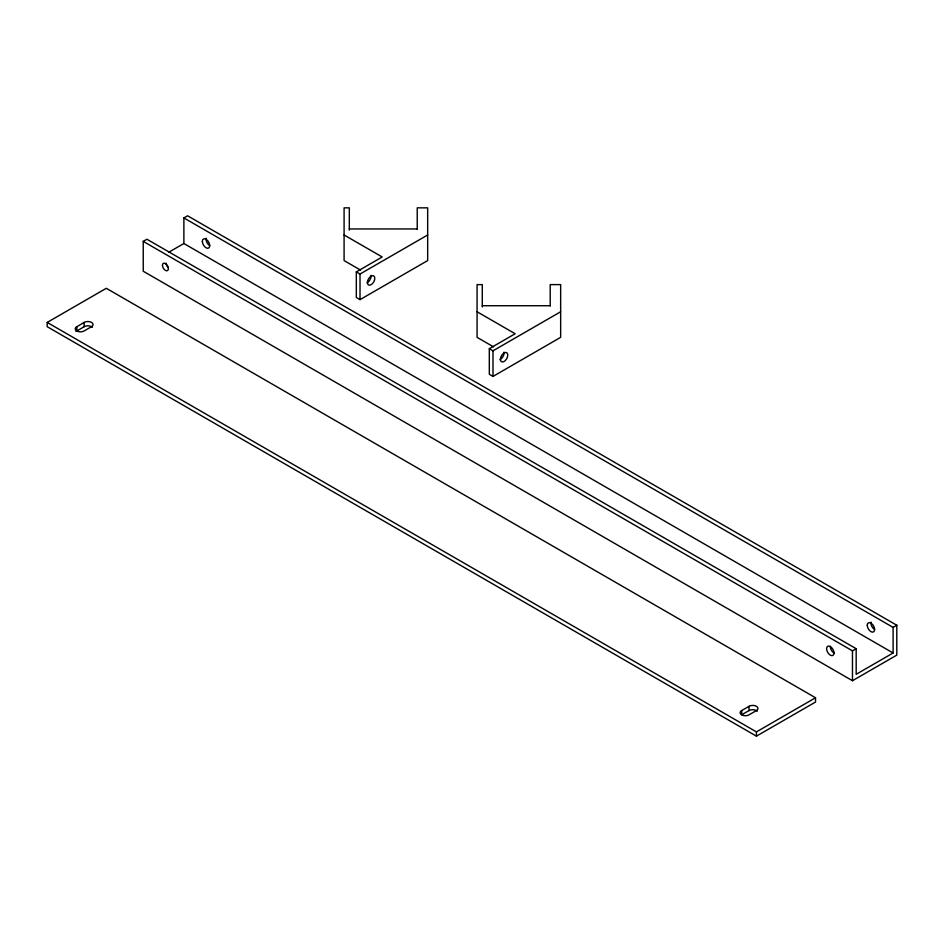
<?xml version="1.0" encoding="UTF-8"?>
<svg xmlns="http://www.w3.org/2000/svg" width="944" height="944" viewBox="0 0 944 944"><rect width="100%" height="100%" fill="white"/><g stroke="black" fill="none" stroke-linecap="round" stroke-linejoin="round"><path stroke-width="1.42" d="M76.004 331.497L84.134 326.695A5.227 3.021 0 0 1 92.359 327.308M741.654 710.572L740.91 711.115A5.227 3.021 0 0 0 741.536 714.761L742.598 715.269A5.227 3.021 0 0 0 748.922 714.903L756.427 710.572A5.227 3.021 0 0 0 756.427 706.301A5.227 3.021 0 0 0 749.04 706.301L741.772 710.502L741.772 714.761L749.04 710.572A5.227 3.021 0 0 1 757.265 711.198M183.879 217.922L187.573 215.787L896.8 625.258L896.8 655.124L852.467 680.707L143.24 271.235L143.24 241.381L146.934 239.245L856.173 648.717L856.173 674.311L893.107 652.988L893.107 627.394L183.879 217.922L183.879 243.517L893.107 652.988M47.2 322.423L106.306 288.298L815.533 697.769L815.533 702.041L756.427 736.155L47.2 326.695L47.2 322.423L756.427 731.895L815.533 697.769M168.587 252.343L183.879 243.517M84.134 322.423L76.004 327.226A5.227 3.021 0 0 0 76.641 330.884L77.691 331.379A5.227 3.021 0 0 0 84.016 331.025L91.533 326.695A5.227 3.021 0 0 0 91.533 322.423A5.227 3.021 0 0 0 84.134 322.423L84.134 326.695M417.224 229.168L417.224 207.845L427.667 207.845L427.667 260.579L360.018 299.637L356.325 297.502L356.325 271.907L382.19 256.98L344.088 234.985M356.325 271.907L360.018 274.043L427.667 234.985M550.21 305.939L550.21 284.616L560.653 284.616L560.653 337.35L493.004 376.408L489.311 374.272L489.311 348.69L515.164 333.751L477.074 311.756M489.311 348.69L493.004 350.814L560.653 311.756M143.24 241.381L852.467 650.853L856.173 648.717M893.107 627.394L896.8 625.258M349.315 228.955L417.224 228.955M482.29 305.726L550.21 305.726M360.596 270.114L344.088 260.579L344.088 207.845L349.315 207.845L349.315 230.159M493.582 346.885L477.074 337.35L477.074 284.616L482.29 284.616L482.29 306.942M830.319 646.31L830.378 647.454A5.227 3.021 60 0 0 833.753 652.835M852.467 650.853L852.467 680.707M756.427 731.895L756.427 736.155M749.04 706.301L749.04 710.572M493.004 350.814L493.004 376.408M360.018 274.043L360.018 299.637M76.865 326.624L76.865 330.884M504.013 352.147A5.227 3.021 -60 0 1 500.155 359.475M371.027 275.377A5.227 3.021 -60 0 1 367.181 282.693M168.339 267.695A4.177 2.419 60 0 1 166.144 263.14M874.64 629.53A5.227 3.021 60 0 1 871.064 622.096M209.733 245.652A5.227 3.021 60 0 1 206.17 238.218M500.462 360.148L500.403 359.074A5.227 3.021 -60 0 1 505.854 352.454A5.227 3.021 -60 0 1 506.279 359.381A5.227 3.021 -60 0 1 500.462 360.148M367.487 283.377L367.417 282.303A5.227 3.021 -60 0 1 372.88 275.672A5.227 3.021 -60 0 1 373.293 282.61A5.227 3.021 -60 0 1 367.487 283.377M834 653.272L833.93 652.115A5.227 3.021 60 0 0 830.071 646.463A5.227 3.021 60 0 0 826.625 648.445L826.684 649.59A5.227 3.021 60 0 0 830.543 655.242A5.227 3.021 60 0 0 834 653.272M162.451 265.264A4.177 2.419 60 0 0 166.887 270.786A4.177 2.419 60 0 0 166.887 264.875A4.177 2.419 60 0 0 162.451 265.264M867.253 625.258A5.227 3.021 60 0 0 872.787 632.15A5.227 3.021 60 0 0 872.787 624.763A5.227 3.021 60 0 0 867.253 625.258M202.346 241.381A5.227 3.021 60 0 0 207.881 248.272A5.227 3.021 60 0 0 207.881 240.885A5.227 3.021 60 0 0 202.346 241.381"/></g></svg>
